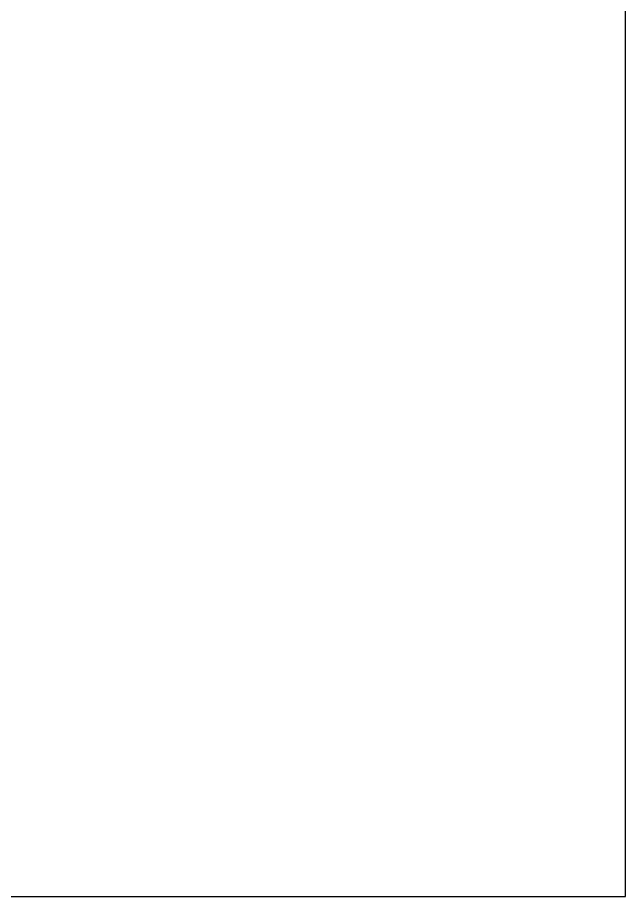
# Model space of a CAD drawing. Header units: millimetres. Extents: x -1379 to 1385823, y -4884429 to 548763.
# Drawn here: x 676086 to 682546, y -2347541 to -2338205 of the extents above; entities that cross this region are included whole.
import ezdxf
from ezdxf.xclip import XClip

# ---------------------------------------------------------------- set-up
doc = ezdxf.new("R2010")
doc.units = ezdxf.units.MM
doc.header["$XCLIPFRAME"] = 0
for name, color, linetype, lineweight in [('A-DETL-GENF', 7, 'Continuous', 35), ('A-DETL-THIN', 7, 'Continuous', 25), ('A-FLOR-FNSH', 7, 'Continuous', 70), ('A-FLOR-PATT', 7, 'Continuous', 70)]:
    doc.layers.add(name, color=color, linetype=linetype, lineweight=lineweight)

# ---------------------------------------------------------------- blocks, each defined once
blk = doc.blocks.new('C-1-IV01_REV00_20260605-145658_ELEVATION_4_EX')
at = {"layer": 'A-DETL-GENF', "lineweight": 9}
h = blk.add_hatch(dxfattribs=at)
h.set_pattern_fill('FP_84', style=0, pattern_type=2)
h.set_pattern_definition([(45, (-2403.5, 0), (0, 449.0128), [317.5, -317.5]), (45, (-2487.7, 84.2), (0, 449.0128), [317.5, -317.5]), (45, (-2571.9, 168.38), (0, 449.0128), [317.5, -317.5]), (135, (-2571.9, 224.5), (-449.0128, 3e-14), [317.5, -317.5]), (135, (-2487.7, 308.7), (-449.0128, 3e-14), [317.5, -317.5]), (135, (-2403.5, 392.9), (-449.0128, 3e-14), [317.5, -317.5])])
h.paths.add_polyline_path([(9697.5, 99758.9), (23735.4, 99758.9), (23735.4, 101150), (-7244.9, 101150), (-7244.9, 99758.9), (9213.4, 99758.9)])
at = {"layer": 'A-FLOR-PATT', "lineweight": 35}
blk.add_hatch(color=7, dxfattribs=at).paths.add_polyline_path([(19862.9, 101175), (23208.6, 101175), (23208.6, 101325), (16345, 101325), (16345, 101175), (18894.7, 101175)])
at = {"layer": 'A-DETL-THIN', "color": 7}
blk.add_line((23735.4, 101150), (-7244.9, 101150), dxfattribs=at)
at = {"layer": 'A-FLOR-FNSH', "color": 7, "lineweight": 25}
for p, q in [((23208.6, 101325), (16345, 101325)), ((16345, 101175), (23208.6, 101175))]:
    blk.add_line(p, q, dxfattribs=at)

msp = doc.modelspace()

# ---------------------------------------------------------------- linework, layer by layer
at = {"color": 7}
msp.add_lwpolyline([(643796.4, -2347540.5), (682546.4, -2347540.5), (682546.4, -2327540.5), (643796.4, -2327540.5)], close=True, dxfattribs=at)

# ---------------------------------------------------------------- block references
ref = msp.add_blockref('C-1-IV01_REV00_20260605-145658_ELEVATION_4_EX', (655667.8, -2444975.4), dxfattribs=at)
XClip(ref).set_block_clipping_path([(-1731.8749551864, 99504.3722498701), (18667.8333906819, 116111.7620017761)])

doc.saveas('drawing.dxf')
